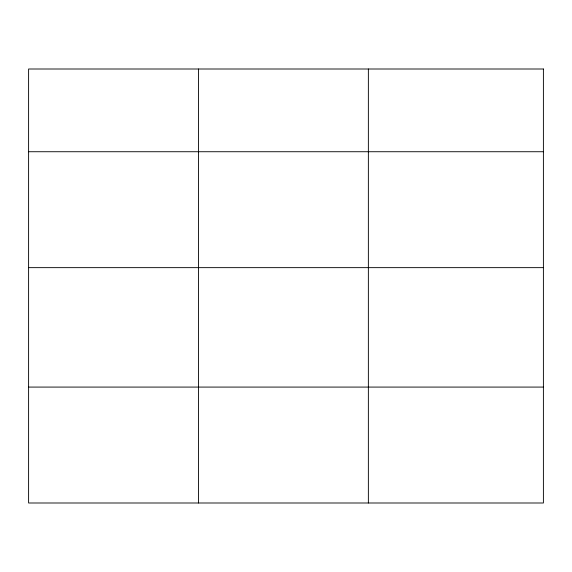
<?xml version="1.0" encoding="UTF-8"?>
<svg xmlns="http://www.w3.org/2000/svg" width="572" height="572" viewBox="0 0 572 572"><rect width="100%" height="100%" fill="white"/><g stroke="black" fill="none" stroke-linecap="round" stroke-linejoin="round"><path stroke-width="0.86" d="M28.6 151.73L543.4 151.73M28.6 267.646L543.4 267.646M28.6 387.08L543.4 387.08M368.368 69.005L368.368 502.995M198.484 69.005L198.484 502.995M543.4 69.005L28.6 69.005L28.6 502.995L543.4 502.995L543.4 69.005"/></g></svg>
